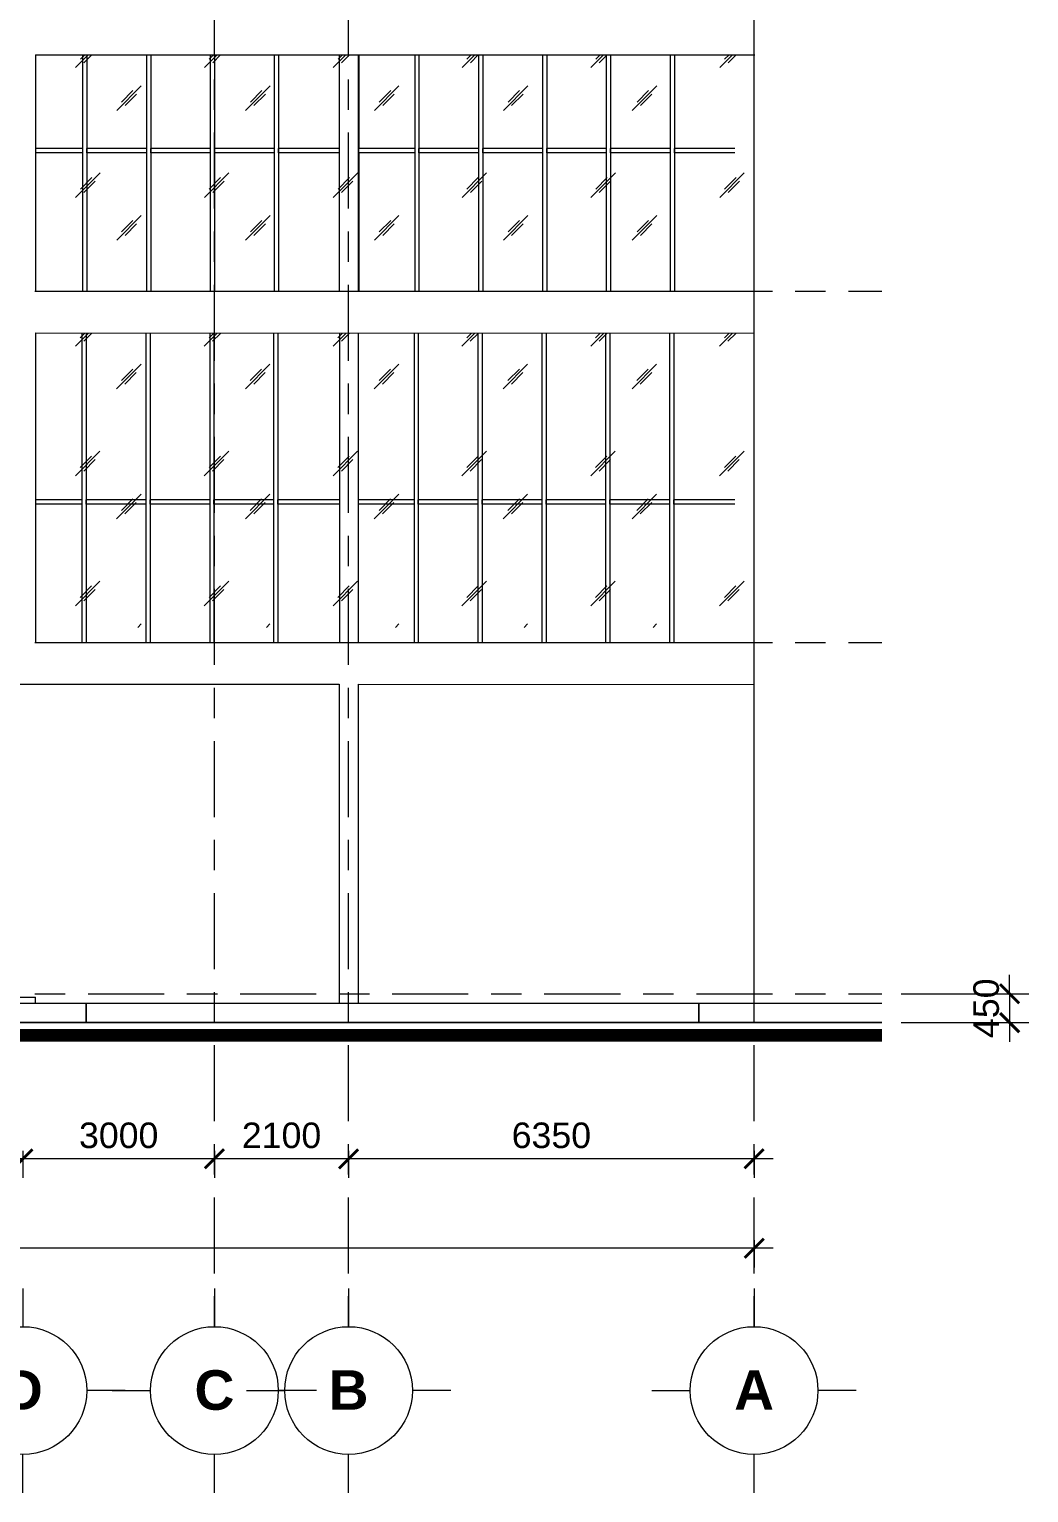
# Model space of a CAD drawing. Header units: millimetres. Extents: x -2100 to 124761, y -10432 to 93550.
# Drawn here: x 109111 to 124761, y -7810 to 15101 of the extents above; entities that cross this region are included whole.
import ezdxf

# ---------------------------------------------------------------- set-up
doc = ezdxf.new("R2010")
doc.units = ezdxf.units.MM
doc.linetypes.add('Centre', pattern=[31.75, 6.35, -4.7625, 15.875, -4.7625])
for name, color, linetype, lineweight in [('A-GLAZ-CWMG', 55, 'Continuous', 5), ('DIM', 1, 'Continuous', 5), ('KH', 6, 'Continuous', 5), ('KINH', 152, 'Continuous', 5), ('NET CAT', 3, 'Continuous', 5), ('NET-THAY', 2, 'Continuous', 9), ('TRUC', 225, 'Continuous', 5)]:
    doc.layers.add(name, color=color, linetype=linetype, lineweight=lineweight)
doc.styles.add('Arial_B', font='arialbd_0.ttf', dxfattribs={"height": 619.047619})
doc.styles.add('TA1', font='arial_0.ttf')
doc.dimstyles.new('D_200_KTx2', dxfattribs={"dimtxt": 400, "dimasz": 300, "dimexe": 300, "dimexo": 300, "dimgap": 160, "dimtad": 1, "dimdec": 0, "dimzin": 9, "dimtxsty": 'TA1', "dimblk": 'ARCHTICK', "dimcen": 1, "dimdle": 300, "dimclrd": 256, "dimclre": 256, "dimclrt": 7, "dimadec": 0, "dimazin": 0, "dimtfac": 1, "dimtdec": 0, "dimtix": 1, "dimtmove": 1, "dimatfit": 3, "dimldrblk": 'ARCHTICK', "dimfxl": 0, "dimtolj": 1, "dimtzin": 0, "dimlwd": -1, "dimlwe": -1, "dimarcsym": 0})

# ---------------------------------------------------------------- blocks, each defined once
blk = doc.blocks.new('System Panel - Glazed-1982900-MẶT ĐỨNG TRỤC Q-A')
at = {"layer": 'KINH'}
blk.add_line((-6190, 13167), (-6190, 11000), dxfattribs=at)
blk = doc.blocks.new('System Panel - Glazed-1982905-MẶT ĐỨNG TRỤC Q-A')
at = {"layer": 'KINH'}
blk.add_line((-6190, 14700), (-6190, 13233), dxfattribs=at)
blk = doc.blocks.new('Rectangular Mullion - Rectangular Mullion-V176-MẶT ĐỨNG TRỤC Q-A')
at = {"layer": 'A-GLAZ-CWMG'}
for p, q in [((-1248, 13167), (-1248, 13233)), ((-300, 13233), (-1248, 13233)), ((-300, 13167), (-1248, 13167))]:
    blk.add_line(p, q, dxfattribs=at)
blk = doc.blocks.new('Rectangular Mullion - Rectangular Mullion-V177-MẶT ĐỨNG TRỤC Q-A')
at = {"layer": 'A-GLAZ-CWMG'}
for p, q in [((-2248, 13167), (-2248, 13233)), ((-1315, 13233), (-2248, 13233)), ((-1315, 13167), (-2248, 13167)), ((-1315, 13233), (-1315, 13167))]:
    blk.add_line(p, q, dxfattribs=at)
blk = doc.blocks.new('Rectangular Mullion - Rectangular Mullion-1982801-MẶT ĐỨNG TRỤC Q-A')
at = {"layer": 'A-GLAZ-CWMG'}
for p, q in [((-6190, 13167), (-6190, 13233)), ((-5315, 13233), (-6190, 13233)), ((-5315, 13167), (-6190, 13167)), ((-5315, 13233), (-5315, 13167))]:
    blk.add_line(p, q, dxfattribs=at)
blk = doc.blocks.new('Rectangular Mullion - Rectangular Mullion-V178-MẶT ĐỨNG TRỤC Q-A')
at = {"layer": 'A-GLAZ-CWMG'}
for p, q in [((-1315, 13200), (-1315, 11000)), ((-1248, 13200), (-1248, 11000))]:
    blk.add_line(p, q, dxfattribs=at)
blk = doc.blocks.new('Rectangular Mullion - Rectangular Mullion-1978522-MẶT ĐỨNG TRỤC Q-A')
at = {"layer": 'A-GLAZ-CWMG'}
for p, q in [((-1315, 14700), (-1315, 13200)), ((-1248, 14700), (-1248, 13200))]:
    blk.add_line(p, q, dxfattribs=at)
blk = doc.blocks.new('Rectangular Mullion - Rectangular Mullion-V179-MẶT ĐỨNG TRỤC Q-A')
at = {"layer": 'A-GLAZ-CWMG'}
for p, q in [((-7448, 13167), (-7448, 13233)), ((-6500, 13233), (-7448, 13233)), ((-6500, 13167), (-7448, 13167))]:
    blk.add_line(p, q, dxfattribs=at)
blk = doc.blocks.new('Rectangular Mullion - Rectangular Mullion-1982811-MẶT ĐỨNG TRỤC Q-A')
at = {"layer": 'A-GLAZ-CWMG'}
for p, q in [((-10515, 13233), (-11250, 13233)), ((-10515, 13167), (-11250, 13167)), ((-10515, 13233), (-10515, 13167))]:
    blk.add_line(p, q, dxfattribs=at)
blk = doc.blocks.new('Rectangular Mullion - Rectangular Mullion-V190-MẶT ĐỨNG TRỤC Q-A')
at = {"layer": 'A-GLAZ-CWMG'}
for p, q in [((-1258, 7667), (-1258, 7733)), ((-300, 7733), (-1258, 7733)), ((-300, 7667), (-1258, 7667))]:
    blk.add_line(p, q, dxfattribs=at)
blk = doc.blocks.new('Rectangular Mullion - Rectangular Mullion-V191-MẶT ĐỨNG TRỤC Q-A')
at = {"layer": 'A-GLAZ-CWMG'}
for p, q in [((-5325, 7733), (-6200, 7733)), ((-5325, 7667), (-6200, 7667)), ((-5325, 7733), (-5325, 7667))]:
    blk.add_line(p, q, dxfattribs=at)
blk = doc.blocks.new('Rectangular Mullion - Rectangular Mullion-V192-MẶT ĐỨNG TRỤC Q-A')
at = {"layer": 'A-GLAZ-CWMG'}
for p, q in [((-1325, 10350), (-1325, 7700)), ((-1258, 10350), (-1258, 7700))]:
    blk.add_line(p, q, dxfattribs=at)
blk = doc.blocks.new('Rectangular Mullion - Rectangular Mullion-V193-MẶT ĐỨNG TRỤC Q-A')
at = {"layer": 'A-GLAZ-CWMG'}
for p, q in [((-10525, 7733), (-11250, 7733)), ((-10525, 7667), (-11250, 7667)), ((-10525, 7733), (-10525, 7667))]:
    blk.add_line(p, q, dxfattribs=at)
blk = doc.blocks.new('Grid - FamilyAL-KH TRUC-1020318-MẶT ĐỨNG TRỤC Q-A')
at = {"layer": 'KH'}
for p, q in [((0, -6320), (0, -6920)), ((-1600, -7920), (-1000, -7920)), ((1600, -7920), (1000, -7920)), ((0, -9520), (0, -8920))]:
    blk.add_line(p, q, dxfattribs=at)
blk.add_circle((0, -7920), 1000, dxfattribs=at)
blk = doc.blocks.new('_ARCHTICK')
at = {"color": 0, "linetype": 'ByBlock', "const_width": 0.15}
blk.add_lwpolyline([(-0.5, -0.5), (0.5, 0.5)], dxfattribs=at)
blk = doc.blocks.new('DIMBLOCK41-MẶT ĐỨNG TRỤC Q-A')
at = {"layer": 'Defpoints', "color": 0, "transparency": 16777216}
for p in [(114111, -2157), (120461, -2157), (114111, -2582)]:
    blk.add_point(p, dxfattribs=at)
at = {"layer": 'DIM', "transparency": 16777216}
for p, q in [((114111, -2457), (114111, -2882)), ((120461, -2457), (120461, -2882)), ((120761, -2582), (113811, -2582))]:
    blk.add_line(p, q, dxfattribs=at)
at = {"layer": 'DIM', "transparency": 16777216, "xscale": 300, "yscale": 300, "zscale": 300, "rotation": 180}
blk.add_blockref('_ARCHTICK', (114111, -2582), dxfattribs=at)
at = {"layer": 'DIM', "transparency": 16777216, "xscale": 300, "yscale": 300, "zscale": 300}
blk.add_blockref('_ARCHTICK', (120461, -2582), dxfattribs=at)
at = {"layer": 'DIM', "color": 7, "transparency": 16777216, "insert": (117286, -2217), "char_height": 400, "attachment_point": 5, "style": 'TA1'}
blk.add_mtext('\\A1;6350', dxfattribs=at)
blk = doc.blocks.new('DIMBLOCK42-MẶT ĐỨNG TRỤC Q-A')
at = {"layer": 'Defpoints', "color": 0, "transparency": 16777216}
for p in [(112011, -2157), (114111, -2157), (112011, -2582)]:
    blk.add_point(p, dxfattribs=at)
at = {"layer": 'DIM', "transparency": 16777216}
for p, q in [((112011, -2457), (112011, -2882)), ((114111, -2457), (114111, -2882)), ((114411, -2582), (111711, -2582))]:
    blk.add_line(p, q, dxfattribs=at)
at = {"layer": 'DIM', "transparency": 16777216, "xscale": 300, "yscale": 300, "zscale": 300, "rotation": 180}
blk.add_blockref('_ARCHTICK', (112011, -2582), dxfattribs=at)
at = {"layer": 'DIM', "transparency": 16777216, "xscale": 300, "yscale": 300, "zscale": 300}
blk.add_blockref('_ARCHTICK', (114111, -2582), dxfattribs=at)
at = {"layer": 'DIM', "color": 7, "transparency": 16777216, "insert": (113061, -2217), "char_height": 400, "attachment_point": 5, "style": 'TA1'}
blk.add_mtext('\\A1;2100', dxfattribs=at)
blk = doc.blocks.new('DIMBLOCK43-MẶT ĐỨNG TRỤC Q-A')
at = {"layer": 'Defpoints', "color": 0, "transparency": 16777216}
for p in [(109011, -2157), (112011, -2157), (109011, -2582)]:
    blk.add_point(p, dxfattribs=at)
at = {"layer": 'DIM', "transparency": 16777216}
for p, q in [((109011, -2457), (109011, -2882)), ((112011, -2457), (112011, -2882)), ((112311, -2582), (108711, -2582))]:
    blk.add_line(p, q, dxfattribs=at)
at = {"layer": 'DIM', "transparency": 16777216, "xscale": 300, "yscale": 300, "zscale": 300, "rotation": 180}
blk.add_blockref('_ARCHTICK', (109011, -2582), dxfattribs=at)
at = {"layer": 'DIM', "transparency": 16777216, "xscale": 300, "yscale": 300, "zscale": 300}
blk.add_blockref('_ARCHTICK', (112011, -2582), dxfattribs=at)
at = {"layer": 'DIM', "color": 7, "transparency": 16777216, "insert": (110511, -2217), "char_height": 400, "attachment_point": 5, "style": 'TA1'}
blk.add_mtext('\\A1;3000', dxfattribs=at)
blk = doc.blocks.new('DIMBLOCK44-MẶT ĐỨNG TRỤC Q-A')
at = {"layer": 'Defpoints', "color": 0, "transparency": 16777216}
for p in [(102561, -2157), (109011, -2157), (102561, -2582)]:
    blk.add_point(p, dxfattribs=at)
at = {"layer": 'DIM', "transparency": 16777216}
for p, q in [((102561, -2457), (102561, -2882)), ((109011, -2457), (109011, -2882)), ((109311, -2582), (102261, -2582))]:
    blk.add_line(p, q, dxfattribs=at)
at = {"layer": 'DIM', "transparency": 16777216, "xscale": 300, "yscale": 300, "zscale": 300, "rotation": 180}
blk.add_blockref('_ARCHTICK', (102561, -2582), dxfattribs=at)
at = {"layer": 'DIM', "transparency": 16777216, "xscale": 300, "yscale": 300, "zscale": 300}
blk.add_blockref('_ARCHTICK', (109011, -2582), dxfattribs=at)
at = {"layer": 'DIM', "color": 7, "transparency": 16777216, "insert": (105786, -2217), "char_height": 400, "attachment_point": 5, "style": 'TA1'}
blk.add_mtext('\\A1;6450', dxfattribs=at)
blk = doc.blocks.new('DIMBLOCK54-MẶT ĐỨNG TRỤC Q-A')
at = {"layer": 'Defpoints', "color": 0, "transparency": 16777216}
for p in [(77861, -3557), (120461, -3557), (77861, -3982)]:
    blk.add_point(p, dxfattribs=at)
at = {"layer": 'DIM', "transparency": 16777216}
for p, q in [((77861, -3857), (77861, -4282)), ((120461, -3857), (120461, -4282)), ((120761, -3982), (77561, -3982))]:
    blk.add_line(p, q, dxfattribs=at)
at = {"layer": 'DIM', "transparency": 16777216, "xscale": 300, "yscale": 300, "zscale": 300, "rotation": 180}
blk.add_blockref('_ARCHTICK', (77861, -3982), dxfattribs=at)
at = {"layer": 'DIM', "transparency": 16777216, "xscale": 300, "yscale": 300, "zscale": 300}
blk.add_blockref('_ARCHTICK', (120461, -3982), dxfattribs=at)
at = {"layer": 'DIM', "color": 7, "transparency": 16777216, "insert": (99161, -3617), "char_height": 400, "attachment_point": 5, "style": 'TA1'}
blk.add_mtext('\\A1;42600', dxfattribs=at)
blk = doc.blocks.new('*D450')
at = {"layer": 'Defpoints', "color": 0, "transparency": 16777216}
for p in [(122461, 0), (122461, -450), (124461, -450)]:
    blk.add_point(p, dxfattribs=at)
at = {"layer": 'DIM', "transparency": 16777216}
for p, q in [((124461, 0), (124461, 300)), ((122761, 0), (124761, 0)), ((124461, 0), (124461, -450)), ((122761, -450), (124761, -450)), ((124461, -450), (124461, -750))]:
    blk.add_line(p, q, dxfattribs=at)
at = {"layer": 'DIM', "transparency": 16777216, "xscale": 300, "yscale": 300, "zscale": 300}
for p, rotation in [((124461, 0), 270), ((124461, -450), 90)]:
    blk.add_blockref('_ARCHTICK', p, dxfattribs=dict(at, rotation=rotation))
at = {"layer": 'DIM', "color": 7, "transparency": 16777216, "insert": (124096, -225), "char_height": 400, "attachment_point": 5, "rotation": 90, "style": 'TA1'}
blk.add_mtext('\\A1;450', dxfattribs=at)

msp = doc.modelspace()

# ---------------------------------------------------------------- hatches: boundary and pattern name
at = {"layer": 'KINH'}
h = msp.add_hatch(dxfattribs=at)
h.set_pattern_fill('FP_11', color=256, angle=180, style=0, pattern_type=2)
h.set_pattern_definition([(225.204, (104680.6, 24298.4), (-0.002, -2032), [252.7, -2610.8]), (225.204, (104735.4, 24243.3), (-0.002, -2032), [252.7, -2610.8]), (225.204, (104810.7, 24374.3), (-0.002, -2032), [544.27, -2319.24]), (225.204, (106052.6, 22937), (-0.002, -2032), [252.7, -2610.8]), (225.204, (106107.4, 22881.8), (-0.002, -2032), [252.7, -2610.8]), (225.204, (106182.7, 23012.9), (-0.002, -2032), [544.27, -2319.24])])
h.paths.add_polyline_path([(89460.6, 14700), (89460.6, 11000), (120460.6, 11000), (120460.6, 14700)])
h = msp.add_hatch(dxfattribs=at)
h.set_pattern_fill('FP_11', color=256, angle=180, style=0, pattern_type=2)
h.set_pattern_definition([(225.204, (104677.7, 19938.9), (-0.002, -2032), [252.7, -2610.8]), (225.204, (104732.5, 19883.7), (-0.002, -2032), [252.7, -2610.8]), (225.204, (104807.8, 20014.7), (-0.002, -2032), [544.27, -2319.24]), (225.204, (106049.7, 18577.4), (-0.002, -2032), [252.7, -2610.8]), (225.204, (106104.4, 18522.3), (-0.002, -2032), [252.7, -2610.8]), (225.204, (106179.8, 18653.3), (-0.002, -2032), [544.27, -2319.24])])
h.paths.add_polyline_path([(89457.6, 10340.4), (89457.6, 5738.1), (98760.6, 5738.1), (98770.6, 6480), (109210.6, 6480), (109210.6, 5738.1), (120457.6, 5738.1), (120457.6, 10340.4)])

# ---------------------------------------------------------------- linework, layer by layer
at = {"layer": 'NET CAT'}
msp.add_lwpolyline([(122460.6, -450), (75860.6, -450)], dxfattribs=at)
at = {"layer": 'NET CAT', "const_width": 200}
msp.add_lwpolyline([(122460.6, -650), (75860.6, -650)], dxfattribs=at)
at = {"layer": 'NET-THAY'}
for p, q in [((109210.6, 14700.1), (120470.6, 14701.7)), ((109210.6, 11000), (120470.6, 11000)), ((109210.6, 10349.8), (120467.6, 10342.2)), ((109210.6, 5500), (113964.4, 5500)), ((114264.4, 5500), (120460.6, 5500)), ((108870.4, 4850), (113960.6, 4850)), ((114260.6, 4850), (120463.9, 4845.8)), ((98760.6, -50), (109210.6, -50)), ((110000.8, -150), (106029.2, -150)), ((109210.6, -150), (109210.6, -50)), ((110000.8, -150), (110000.8, -450)), ((110000.8, -450), (110000.8, -150)), ((119596, -150), (110000.8, -150)), ((119596, -450), (119596, -150)), ((122460.6, -150), (119596, -150)), ((119596, -150), (119596, -450)), ((106029.2, -450), (110000.8, -450)), ((110000.8, -450), (119596, -450)), ((119596, -450), (122460.6, -450))]:
    msp.add_line(p, q, dxfattribs=at)
for points in [[(120460.6, -150), (120460.6, 91900)], [(109210.6, 14700.1), (109210.6, 11000)], [(113968.1, 11000), (113970.6, 14700.8)], [(114268.1, 11000), (114268.1, 14700.8)], [(109210.6, 10349.8), (109210.6, 5500)], [(113967.6, 10346.6), (113967.6, 5500)], [(114264.4, 5499.8), (114267.6, 10346.4)], [(113960.6, 4850), (113960.6, -150)], [(114260.6, 4850), (114260.6, -150)]]:
    msp.add_lwpolyline(points, dxfattribs=at)
at = {"layer": 'TRUC', "linetype": 'Centre', "ltscale": 75}
for p, q in [((112010.6, -5209.7), (112010.6, 93540.4)), ((114110.6, -5209.7), (114110.6, 93540.4)), ((120460.6, -5209.7), (120460.6, 93540.4)), ((75860.6, 11000), (122460.6, 11000)), ((75860.6, 5500), (122460.6, 5500)), ((75860.6, 0), (122460.6, 0))]:
    msp.add_line(p, q, dxfattribs=at)

# ---------------------------------------------------------------- block references
at = {"layer": 'A-GLAZ-CWMG'}
for name, p in [('Rectangular Mullion - Rectangular Mullion-1978522-MẶT ĐỨNG TRỤC Q-A', (111260.6, 0)), ('Rectangular Mullion - Rectangular Mullion-1978522-MẶT ĐỨNG TRỤC Q-A', (112260.6, 0)), ('Rectangular Mullion - Rectangular Mullion-1978522-MẶT ĐỨNG TRỤC Q-A', (113260.6, 0)), ('Rectangular Mullion - Rectangular Mullion-1978522-MẶT ĐỨNG TRỤC Q-A', (114260.6, 0)), ('Rectangular Mullion - Rectangular Mullion-1978522-MẶT ĐỨNG TRỤC Q-A', (116460.5, 0)), ('Rectangular Mullion - Rectangular Mullion-1978522-MẶT ĐỨNG TRỤC Q-A', (117460.5, 0)), ('Rectangular Mullion - Rectangular Mullion-1978522-MẶT ĐỨNG TRỤC Q-A', (118460.5, 0)), ('Rectangular Mullion - Rectangular Mullion-1978522-MẶT ĐỨNG TRỤC Q-A', (119460.5, 0)), ('Rectangular Mullion - Rectangular Mullion-1978522-MẶT ĐỨNG TRỤC Q-A', (120460.5, 0)), ('Rectangular Mullion - Rectangular Mullion-1982811-MẶT ĐỨNG TRỤC Q-A', (120460.5, 0)), ('Rectangular Mullion - Rectangular Mullion-V178-MẶT ĐỨNG TRỤC Q-A', (111260.6, 0)), ('Rectangular Mullion - Rectangular Mullion-V177-MẶT ĐỨNG TRỤC Q-A', (112260.6, 0)), ('Rectangular Mullion - Rectangular Mullion-V178-MẶT ĐỨNG TRỤC Q-A', (112260.6, 0)), ('Rectangular Mullion - Rectangular Mullion-V177-MẶT ĐỨNG TRỤC Q-A', (113260.6, 0)), ('Rectangular Mullion - Rectangular Mullion-V178-MẶT ĐỨNG TRỤC Q-A', (113260.6, 0)), ('Rectangular Mullion - Rectangular Mullion-V177-MẶT ĐỨNG TRỤC Q-A', (114260.6, 0)), ('Rectangular Mullion - Rectangular Mullion-V178-MẶT ĐỨNG TRỤC Q-A', (114260.6, 0)), ('Rectangular Mullion - Rectangular Mullion-V179-MẶT ĐỨNG TRỤC Q-A', (120460.5, 0)), ('Rectangular Mullion - Rectangular Mullion-1982801-MẶT ĐỨNG TRỤC Q-A', (120460.5, 0)), ('Rectangular Mullion - Rectangular Mullion-V178-MẶT ĐỨNG TRỤC Q-A', (116460.5, 0)), ('Rectangular Mullion - Rectangular Mullion-V177-MẶT ĐỨNG TRỤC Q-A', (117460.5, 0)), ('Rectangular Mullion - Rectangular Mullion-V178-MẶT ĐỨNG TRỤC Q-A', (117460.5, 0)), ('Rectangular Mullion - Rectangular Mullion-V177-MẶT ĐỨNG TRỤC Q-A', (118460.5, 0)), ('Rectangular Mullion - Rectangular Mullion-V178-MẶT ĐỨNG TRỤC Q-A', (118460.5, 0)), ('Rectangular Mullion - Rectangular Mullion-V177-MẶT ĐỨNG TRỤC Q-A', (119460.5, 0)), ('Rectangular Mullion - Rectangular Mullion-V178-MẶT ĐỨNG TRỤC Q-A', (119460.5, 0)), ('Rectangular Mullion - Rectangular Mullion-V177-MẶT ĐỨNG TRỤC Q-A', (120460.5, 0)), ('Rectangular Mullion - Rectangular Mullion-V178-MẶT ĐỨNG TRỤC Q-A', (120460.5, 0)), ('Rectangular Mullion - Rectangular Mullion-V176-MẶT ĐỨNG TRỤC Q-A', (120460.5, 0)), ('Rectangular Mullion - Rectangular Mullion-V192-MẶT ĐỨNG TRỤC Q-A', (111260.5, 0)), ('Rectangular Mullion - Rectangular Mullion-V192-MẶT ĐỨNG TRỤC Q-A', (112260.5, 0)), ('Rectangular Mullion - Rectangular Mullion-V192-MẶT ĐỨNG TRỤC Q-A', (113260.5, 0)), ('Rectangular Mullion - Rectangular Mullion-V192-MẶT ĐỨNG TRỤC Q-A', (114260.5, 0)), ('Rectangular Mullion - Rectangular Mullion-V192-MẶT ĐỨNG TRỤC Q-A', (116460.5, 0)), ('Rectangular Mullion - Rectangular Mullion-V192-MẶT ĐỨNG TRỤC Q-A', (117460.5, 0)), ('Rectangular Mullion - Rectangular Mullion-V192-MẶT ĐỨNG TRỤC Q-A', (118460.5, 0)), ('Rectangular Mullion - Rectangular Mullion-V192-MẶT ĐỨNG TRỤC Q-A', (119460.5, 0)), ('Rectangular Mullion - Rectangular Mullion-V192-MẶT ĐỨNG TRỤC Q-A', (120460.5, 0)), ('Rectangular Mullion - Rectangular Mullion-V193-MẶT ĐỨNG TRỤC Q-A', (120460.5, 0)), ('Rectangular Mullion - Rectangular Mullion-V178-MẶT ĐỨNG TRỤC Q-A', (111250.6, -5500)), ('Rectangular Mullion - Rectangular Mullion-V177-MẶT ĐỨNG TRỤC Q-A', (112250.6, -5500)), ('Rectangular Mullion - Rectangular Mullion-V178-MẶT ĐỨNG TRỤC Q-A', (112250.6, -5500)), ('Rectangular Mullion - Rectangular Mullion-V177-MẶT ĐỨNG TRỤC Q-A', (113250.6, -5500)), ('Rectangular Mullion - Rectangular Mullion-V178-MẶT ĐỨNG TRỤC Q-A', (113250.6, -5500)), ('Rectangular Mullion - Rectangular Mullion-V177-MẶT ĐỨNG TRỤC Q-A', (114250.6, -5500)), ('Rectangular Mullion - Rectangular Mullion-V178-MẶT ĐỨNG TRỤC Q-A', (114250.6, -5500)), ('Rectangular Mullion - Rectangular Mullion-V190-MẶT ĐỨNG TRỤC Q-A', (114260.5, 0)), ('Rectangular Mullion - Rectangular Mullion-V191-MẶT ĐỨNG TRỤC Q-A', (120460.5, 0)), ('Rectangular Mullion - Rectangular Mullion-V178-MẶT ĐỨNG TRỤC Q-A', (116450.6, -5500)), ('Rectangular Mullion - Rectangular Mullion-V177-MẶT ĐỨNG TRỤC Q-A', (117450.6, -5500)), ('Rectangular Mullion - Rectangular Mullion-V178-MẶT ĐỨNG TRỤC Q-A', (117450.6, -5500)), ('Rectangular Mullion - Rectangular Mullion-V177-MẶT ĐỨNG TRỤC Q-A', (118450.6, -5500)), ('Rectangular Mullion - Rectangular Mullion-V178-MẶT ĐỨNG TRỤC Q-A', (118450.6, -5500)), ('Rectangular Mullion - Rectangular Mullion-V177-MẶT ĐỨNG TRỤC Q-A', (119450.6, -5500)), ('Rectangular Mullion - Rectangular Mullion-V178-MẶT ĐỨNG TRỤC Q-A', (119450.6, -5500)), ('Rectangular Mullion - Rectangular Mullion-V177-MẶT ĐỨNG TRỤC Q-A', (120450.6, -5500)), ('Rectangular Mullion - Rectangular Mullion-V178-MẶT ĐỨNG TRỤC Q-A', (120450.6, -5500)), ('Rectangular Mullion - Rectangular Mullion-V190-MẶT ĐỨNG TRỤC Q-A', (120460.5, 0))]:
    msp.add_blockref(name, p, dxfattribs=at)
at = {"layer": 'KH'}
for p in [(109010.5, 1710), (112010.5, 1710), (114110.5, 1710), (120460.5, 1710)]:
    msp.add_blockref('Grid - FamilyAL-KH TRUC-1020318-MẶT ĐỨNG TRỤC Q-A', p, dxfattribs=at)
at = {"layer": 'KINH'}
for name in ['System Panel - Glazed-1982905-MẶT ĐỨNG TRỤC Q-A', 'System Panel - Glazed-1982900-MẶT ĐỨNG TRỤC Q-A']:
    msp.add_blockref(name, (120460.5, 0), dxfattribs=at)

# ---------------------------------------------------------------- texts
at = {"layer": 'KH', "char_height": 619.048, "attachment_point": 2, "line_spacing_factor": 0.941778, "style": 'Arial_B'}
for s, insert, width in [('\\fArial|b1|i0|c0|p34|;D', (109010.3, -5892.2), 727.186), ('\\fArial|b1|i0|c0|p34|;C', (112010.3, -5892.2), 727.186), ('\\fArial|b1|i0|c0|p34|;B', (114110.3, -5892.2), 727.186), ('\\fArial|b1|i0|c0|p34|;A', (120460.3, -5892.2), 705.15)]:
    msp.add_mtext(s, dxfattribs=dict(at, insert=insert, width=width))

# ---------------------------------------------------------------- dimensions: what is measured, and where the dimension line sits
at = {"layer": 'DIM'}
dim = msp.add_linear_dim(base=(124460.6, -450), p1=(122460.6, 0), p2=(122460.6, -450), angle=90, dimstyle='D_200_KTx2', dxfattribs=at)
dim.commit()
dim.dimension.update_dxf_attribs({"geometry": '*D450', "text_midpoint": (124096.3, -225)})
for base, p1, p2, picture, middle in [((102560.6, -2581.6), (109010.6, -2157.3), (102560.6, -2157.3), 'DIMBLOCK44-MẶT ĐỨNG TRỤC Q-A', (105785.6, -2217.3)), ((109010.6, -2581.6), (112010.6, -2157.3), (109010.6, -2157.3), 'DIMBLOCK43-MẶT ĐỨNG TRỤC Q-A', (110510.6, -2217.2)), ((112010.6, -2581.6), (114110.6, -2157.3), (112010.6, -2157.3), 'DIMBLOCK42-MẶT ĐỨNG TRỤC Q-A', (113060.6, -2217.3)), ((114110.6, -2581.6), (120460.6, -2157.3), (114110.6, -2157.3), 'DIMBLOCK41-MẶT ĐỨNG TRỤC Q-A', (117285.6, -2217.2)), ((77860.6, -3981.6), (120460.6, -3557.3), (77860.6, -3557.3), 'DIMBLOCK54-MẶT ĐỨNG TRỤC Q-A', (99160.6, -3617.3))]:
    dim = msp.add_linear_dim(base=base, p1=p1, p2=p2, dimstyle='D_200_KTx2', dxfattribs=at)
    dim.commit()
    dim.dimension.update_dxf_attribs({"geometry": picture, "text_midpoint": middle})

doc.saveas('drawing.dxf')
